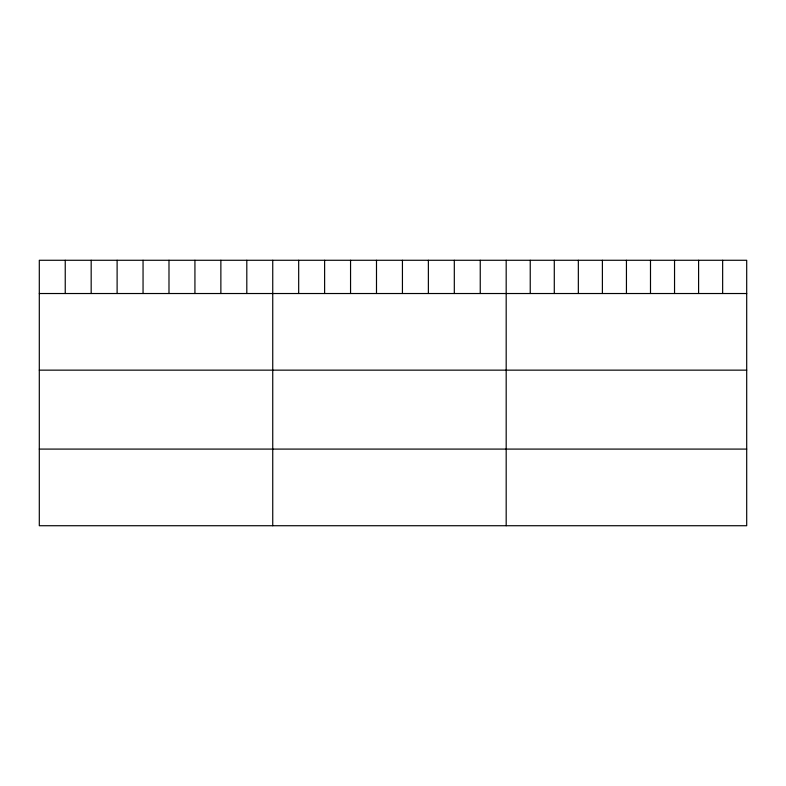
<?xml version="1.0" encoding="UTF-8"?>
<svg xmlns="http://www.w3.org/2000/svg" width="786" height="786" viewBox="0 0 786 786"><rect width="100%" height="100%" fill="white"/><g stroke="black" fill="none" stroke-linecap="round" stroke-linejoin="round"><path stroke-width="1.18" d="M746.7 293.522L746.7 525.726L39.3 525.726L39.3 260.274L746.7 260.274L746.7 293.522L39.3 293.522M39.3 370.147L746.7 370.147M39.3 449.091L746.7 449.091M722.648 260.274L722.648 293.522M698.597 260.274L698.597 293.522M674.545 260.274L674.545 293.522M650.494 260.274L650.494 293.522M626.442 260.274L626.442 293.522M602.39 260.274L602.39 293.522M578.339 260.274L578.339 293.522M554.287 260.274L554.287 293.522M530.236 260.274L530.236 293.522M506.184 260.274L506.184 525.726M480.246 260.274L480.246 293.522M454.308 260.274L454.308 293.522M428.37 260.274L428.37 293.522M402.432 260.274L402.432 293.522M376.494 260.274L376.494 293.522M350.556 260.274L350.556 293.522M324.618 260.274L324.618 293.522M298.68 260.274L298.68 293.522M272.742 260.274L272.742 525.726M246.804 260.274L246.804 293.522M220.866 260.274L220.866 293.522M194.928 260.274L194.928 293.522M168.99 260.274L168.99 293.522M143.052 260.274L143.052 293.522M117.114 260.274L117.114 293.522M91.176 260.274L91.176 293.522M65.238 260.274L65.238 293.522"/></g></svg>
